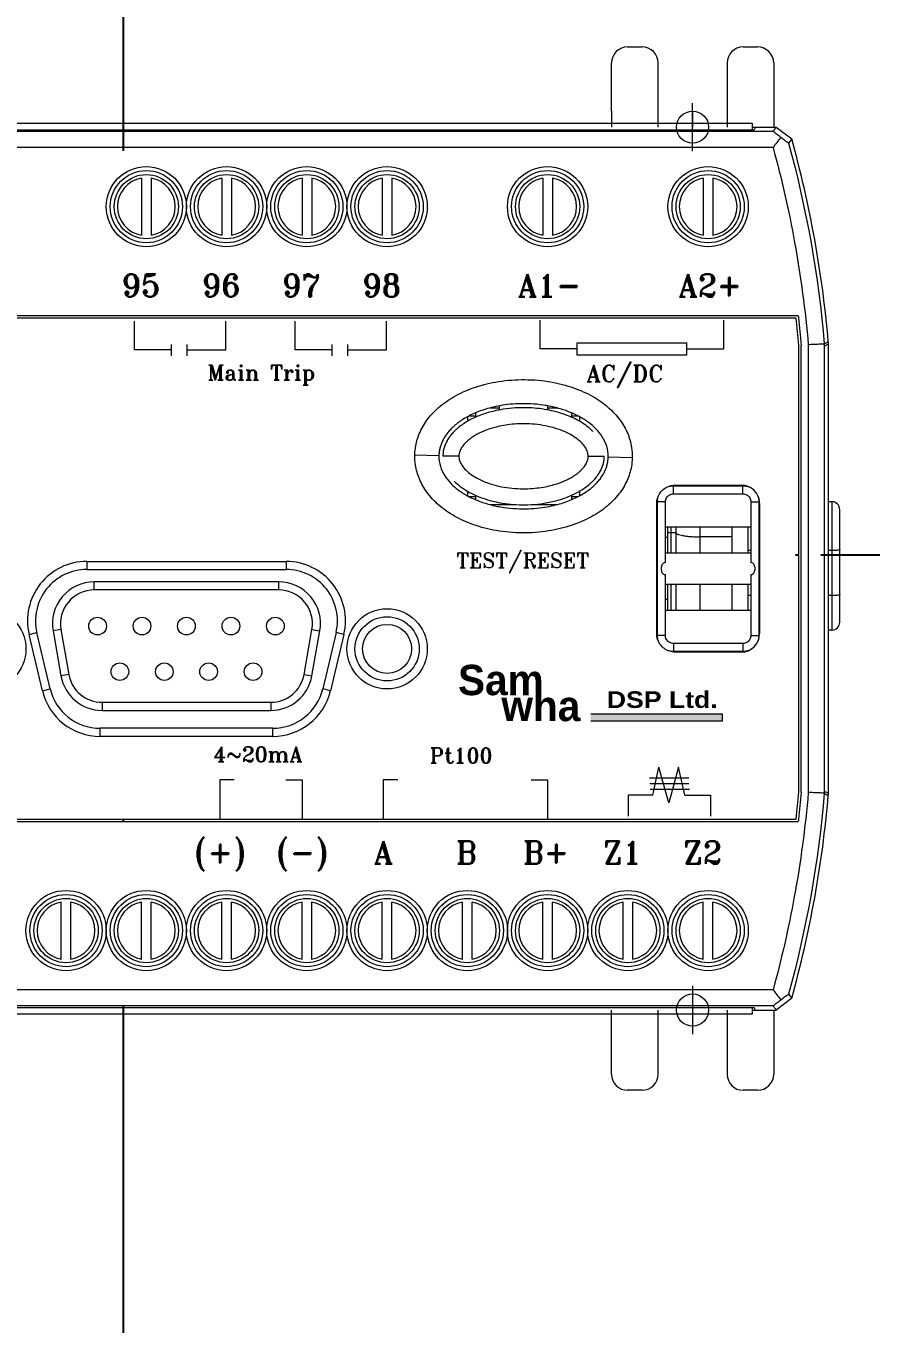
# Model space of a CAD drawing. Header units: millimetres. Extents: x 107 to 2900, y 85 to 3996.
# Drawn here: x 1053.4 to 1090.4, y 3682.1 to 3738.9 of the extents above; entities that cross this region are included whole.
import ezdxf
from ezdxf.lldxf.tags import DXFTag

# ---------------------------------------------------------------- set-up
doc = ezdxf.new("R2010")
doc.units = ezdxf.units.MM
for name, color, linetype in [('1', 1, 'CENTER'), ('2', 7, 'Continuous'), ('70', 7, 'Continuous')]:
    doc.layers.add(name, color=color, linetype=linetype)
doc.styles.get("Standard").update_dxf_attribs({"font": 'BareunDotumPro1.ttf'})
doc.styles.add('STYLE2', font='romant.shx')
tags = doc.linetypes.add('CENTER', pattern=[2, 1.25, -0.25, 0.25, -0.25]).pattern_tags.tags
tags[10:11] = [DXFTag(74, 4), DXFTag(75, 0), DXFTag(340, '0'), DXFTag(46, 1.0), DXFTag(50, 0.0), DXFTag(44, 0.0), DXFTag(45, 0.0)]
tags[8:9] = [DXFTag(74, 4), DXFTag(75, 0), DXFTag(340, '0'), DXFTag(46, 1.0), DXFTag(50, 0.0), DXFTag(44, 0.0), DXFTag(45, 0.0)]
tags[6:7] = [DXFTag(74, 4), DXFTag(75, 0), DXFTag(340, '0'), DXFTag(46, 1.0), DXFTag(50, 0.0), DXFTag(44, 0.0), DXFTag(45, 0.0)]
tags[4:5] = [DXFTag(74, 4), DXFTag(75, 0), DXFTag(340, '0'), DXFTag(46, 1.0), DXFTag(50, 0.0), DXFTag(44, 0.0), DXFTag(45, 0.0)]

# ---------------------------------------------------------------- blocks, each defined once
blk = doc.blocks.new('mnhy6')
at = {"lineweight": 5}
blk.add_hatch(color=5, dxfattribs=at).paths.add_polyline_path([(1782.09, 345.696), (1782.09, 346.023), (1787.841, 346.023), (1787.841, 345.696)])
at = {"color": 0, "lineweight": 5}
for p, q in [((1718.605, 371.855), (1789.156, 371.855)), ((1782.343, 371.855), (1783.001, 371.855)), ((1790.065, 371.496), (1717.696, 371.496)), ((1718.517, 371.568), (1789.244, 371.568)), ((1790.065, 370.794), (1717.696, 370.794))]:
    blk.add_line(p, q, dxfattribs=at)
at = {"lineweight": 5}
for p, q in [((1789.156, 371.855), (1789.156, 371.568)), ((1789.156, 371.68), (1790.205, 371.68)), ((1789.296, 371.68), (1789.244, 371.568)), ((1790.205, 371.68), (1790.881, 371.165)), ((1790.881, 371.165), (1790.742, 370.98))]:
    blk.add_line(p, q, dxfattribs=at)
at = {"color": 7, "lineweight": 5}
for p, q in [((1762.445, 369.451), (1762.445, 366.959)), ((1762.866, 369.451), (1762.866, 366.959)), ((1765.955, 369.451), (1765.955, 366.959)), ((1766.376, 369.451), (1766.376, 366.959)), ((1769.465, 369.451), (1769.465, 366.959)), ((1769.886, 369.451), (1769.886, 366.959)), ((1772.975, 369.451), (1772.975, 366.959)), ((1773.396, 369.451), (1773.396, 366.959)), ((1779.995, 369.451), (1779.995, 366.959)), ((1780.416, 369.451), (1780.416, 366.959)), ((1787.015, 369.451), (1787.015, 366.959)), ((1787.436, 369.451), (1787.436, 366.959)), ((1791.169, 363.431), (1716.591, 363.431)), ((1791.075, 363.326), (1716.685, 363.326)), ((1792.306, 362.201), (1792.482, 362.297)), ((1792.306, 362.201), (1792.307, 362.107)), ((1792.307, 362.107), (1792.49, 362.203)), ((1792.49, 342.547), (1792.49, 362.203)), ((1791.192, 342.602), (1791.192, 362.147)), ((1791.297, 342.598), (1791.297, 362.152)), ((1791.605, 362.165), (1791.605, 342.584)), ((1792.307, 362.107), (1792.307, 342.642)), ((1778.099, 359.395), (1777.704, 359.395)), ((1778.099, 359.31), (1778.099, 359.484)), ((1780.205, 359.48), (1780.205, 359.315)), ((1780.617, 359.395), (1780.205, 359.395)), ((1776.695, 359.005), (1776.695, 358.811)), ((1777.046, 359.044), (1776.775, 359.044)), ((1777.046, 359.173), (1777.046, 358.984)), ((1781.258, 358.99), (1781.258, 359.178)), ((1781.526, 359.044), (1781.258, 359.044)), ((1781.609, 358.811), (1781.609, 359.002)), ((1774.397, 357.357), (1775.449, 357.328)), ((1776.326, 357.289), (1775.624, 357.289)), ((1781.978, 357.289), (1782.68, 357.289)), ((1783.908, 357.22), (1782.855, 357.249)), ((1788.751, 356.006), (1785.699, 356.006)), ((1785.699, 356.006), (1785.707, 355.999)), ((1785.707, 355.999), (1788.744, 355.999)), ((1785.707, 355.648), (1785.707, 355.999)), ((1785.784, 356.027), (1788.666, 356.027)), ((1788.751, 356.006), (1788.744, 355.999)), ((1788.744, 355.648), (1788.744, 355.999)), ((1776.695, 355.764), (1776.695, 355.575)), ((1776.778, 355.534), (1777.046, 355.534)), ((1777.046, 355.585), (1777.046, 355.399)), ((1781.258, 355.404), (1781.258, 355.594)), ((1781.258, 355.534), (1781.529, 355.534)), ((1781.609, 355.572), (1781.609, 355.768)), ((1785.707, 355.648), (1788.744, 355.648)), ((1777.687, 355.183), (1778.734, 355.183)), ((1779.529, 355.183), (1780.601, 355.183)), ((1784.977, 349.53), (1784.977, 355.22)), ((1784.997, 355.305), (1785.005, 355.297)), ((1784.997, 355.305), (1784.997, 349.444)), ((1785.356, 355.297), (1785.005, 355.297)), ((1785.005, 349.452), (1785.005, 355.297)), ((1785.36, 354.2), (1785.356, 355.297)), ((1789.095, 355.297), (1789.09, 354.2)), ((1789.095, 355.297), (1789.446, 355.297)), ((1789.453, 355.305), (1789.446, 355.297)), ((1789.446, 355.297), (1789.446, 349.452)), ((1789.453, 349.444), (1789.453, 355.305)), ((1789.473, 355.219), (1789.473, 349.53)), ((1792.631, 355.302), (1792.49, 355.302)), ((1792.631, 355.302), (1792.631, 349.686)), ((1792.982, 350.037), (1792.982, 354.951)), ((1785.36, 354.2), (1789.09, 354.2)), ((1785.365, 352.638), (1785.365, 354.2)), ((1785.47, 353.729), (1785.365, 353.729)), ((1785.47, 353.059), (1785.47, 354.2)), ((1785.611, 353.059), (1785.611, 354.2)), ((1785.821, 353.947), (1785.611, 353.947)), ((1785.821, 353.059), (1785.821, 354.2)), ((1786.874, 353.059), (1786.874, 354.2)), ((1788.278, 353.764), (1786.874, 353.764)), ((1788.278, 353.059), (1788.278, 354.2)), ((1788.98, 353.059), (1788.98, 354.2)), ((1789.086, 354.2), (1789.086, 352.638)), ((1789.086, 353.16), (1788.98, 353.16)), ((1792.631, 353.16), (1792.49, 353.16)), ((1760.053, 352.69), (1768.767, 352.69)), ((1760.053, 352.69), (1760.053, 352.339)), ((1768.767, 352.69), (1768.767, 352.339)), ((1785.365, 353.059), (1789.086, 353.059)), ((1760.053, 352.339), (1768.767, 352.339)), ((1785.365, 350.549), (1785.365, 352.112)), ((1789.086, 352.112), (1789.086, 350.549)), ((1768.447, 351.792), (1760.374, 351.792)), ((1760.374, 351.441), (1760.374, 351.792)), ((1768.447, 351.441), (1760.374, 351.441)), ((1768.447, 351.441), (1768.447, 351.792)), ((1785.365, 351.69), (1789.086, 351.69)), ((1785.47, 350.549), (1785.47, 351.69)), ((1785.611, 350.549), (1785.611, 351.69)), ((1785.821, 350.549), (1785.821, 351.69)), ((1786.874, 350.549), (1786.874, 351.69)), ((1788.278, 350.549), (1788.278, 351.69)), ((1788.98, 350.549), (1788.98, 351.69)), ((1785.47, 351.02), (1785.365, 351.02)), ((1789.086, 351.194), (1788.98, 351.194)), ((1792.631, 351.194), (1792.49, 351.194)), ((1785.356, 349.452), (1785.36, 350.549)), ((1789.09, 350.549), (1785.36, 350.549)), ((1789.09, 350.549), (1789.095, 349.452)), ((1758.922, 349.711), (1758.576, 349.65)), ((1758.922, 349.711), (1759.269, 347.745)), ((1769.552, 347.745), (1769.899, 349.711)), ((1769.899, 349.711), (1770.244, 349.65)), ((1757.526, 349.494), (1757.867, 349.575)), ((1758.108, 347.037), (1757.526, 349.494)), ((1758.449, 347.118), (1757.867, 349.575)), ((1758.576, 349.65), (1758.923, 347.684)), ((1769.898, 347.684), (1770.244, 349.65)), ((1770.953, 349.575), (1770.371, 347.118)), ((1771.295, 349.494), (1770.713, 347.037)), ((1771.295, 349.494), (1770.953, 349.575)), ((1784.997, 349.444), (1785.005, 349.452)), ((1785.356, 349.452), (1785.005, 349.452)), ((1789.095, 349.452), (1789.446, 349.452)), ((1789.453, 349.444), (1789.446, 349.452)), ((1792.631, 349.686), (1792.49, 349.686)), ((1785.699, 348.743), (1785.707, 348.75)), ((1785.699, 348.743), (1788.751, 348.743)), ((1788.744, 349.101), (1785.707, 349.101)), ((1785.707, 349.101), (1785.707, 348.75)), ((1788.744, 348.75), (1785.707, 348.75)), ((1788.666, 348.722), (1785.784, 348.722)), ((1788.744, 349.101), (1788.744, 348.75)), ((1788.751, 348.743), (1788.744, 348.75)), ((1759.269, 347.745), (1758.923, 347.684)), ((1769.552, 347.745), (1769.898, 347.684)), ((1758.108, 347.037), (1758.449, 347.118)), ((1770.713, 347.037), (1770.371, 347.118)), ((1760.72, 346.527), (1768.1, 346.527)), ((1760.72, 346.527), (1760.72, 346.176)), ((1768.1, 346.527), (1768.1, 346.176)), ((1760.72, 346.176), (1768.1, 346.176)), ((1768.185, 345.39), (1760.635, 345.39)), ((1760.635, 345.039), (1760.635, 345.39)), ((1768.185, 345.039), (1768.185, 345.39)), ((1768.185, 345.039), (1760.635, 345.039)), ((1784.805, 342.467), (1785.075, 343.689)), ((1785.504, 342.129), (1785.075, 343.689)), ((1785.934, 343.689), (1785.504, 342.129)), ((1786.203, 342.467), (1785.934, 343.689)), ((1785.521, 343.21), (1784.662, 343.21)), ((1785.528, 342.964), (1784.669, 342.964)), ((1786.38, 343.21), (1785.521, 343.21)), ((1786.387, 342.964), (1785.528, 342.964)), ((1785.553, 342.721), (1784.694, 342.721)), ((1786.411, 342.721), (1785.553, 342.721)), ((1792.307, 342.642), (1792.306, 342.548)), ((1792.307, 342.642), (1792.49, 342.547)), ((1792.306, 342.548), (1792.482, 342.452)), ((1716.591, 341.318), (1791.169, 341.318)), ((1716.685, 341.423), (1791.075, 341.423)), ((1758.935, 335.299), (1758.935, 337.79)), ((1759.356, 335.299), (1759.356, 337.79)), ((1762.445, 335.299), (1762.445, 337.79)), ((1762.866, 335.299), (1762.866, 337.79)), ((1765.955, 335.299), (1765.955, 337.79)), ((1766.376, 335.299), (1766.376, 337.79)), ((1769.465, 335.299), (1769.465, 337.79)), ((1769.886, 335.299), (1769.886, 337.79)), ((1772.975, 335.299), (1772.975, 337.79)), ((1773.396, 335.299), (1773.396, 337.79)), ((1776.485, 335.299), (1776.485, 337.79)), ((1776.906, 335.299), (1776.906, 337.79)), ((1779.995, 335.299), (1779.995, 337.79)), ((1780.416, 335.299), (1780.416, 337.79)), ((1783.505, 335.299), (1783.505, 337.79)), ((1783.926, 335.299), (1783.926, 337.79)), ((1787.015, 335.299), (1787.015, 337.79)), ((1787.436, 335.299), (1787.436, 337.79)), ((1790.065, 333.955), (1717.696, 333.955)), ((1790.065, 333.253), (1717.696, 333.253)), ((1790.881, 333.584), (1790.205, 333.07)), ((1790.742, 333.769), (1790.881, 333.584)), ((1718.517, 333.181), (1789.244, 333.181)), ((1789.156, 332.894), (1718.605, 332.894)), ((1789.156, 333.181), (1789.156, 332.894)), ((1789.156, 333.07), (1790.205, 333.07)), ((1789.296, 333.07), (1789.244, 333.181))]:
    blk.add_line(p, q, dxfattribs=at)
at = {"color": 5, "lineweight": 5}
for p, q in [((1782.09, 346.023), (1787.841, 346.023)), ((1787.841, 346.023), (1787.841, 345.696)), ((1787.841, 345.696), (1782.09, 345.696))]:
    blk.add_line(p, q, dxfattribs=at)
at = {"lineweight": 5}
for centre, radius in [((1762.655, 368.205), 1.755), ((1762.655, 368.205), 1.579), ((1766.165, 368.205), 1.755), ((1766.165, 368.205), 1.579), ((1769.675, 368.205), 1.755), ((1769.675, 368.205), 1.579), ((1773.185, 368.205), 1.755), ((1773.185, 368.205), 1.579), ((1780.205, 368.205), 1.755), ((1780.205, 368.205), 1.579), ((1787.225, 368.205), 1.755), ((1787.225, 368.205), 1.579)]:
    blk.add_circle(centre, radius, dxfattribs=at)
at = {"color": 7, "lineweight": 5}
for centre, radius in [((1762.655, 368.205), 1.404), ((1766.165, 368.205), 1.404), ((1769.675, 368.205), 1.404), ((1773.185, 368.205), 1.404), ((1780.205, 368.205), 1.404), ((1787.225, 368.205), 1.404), ((1755.635, 348.865), 1.755), ((1773.185, 348.865), 1.755), ((1760.521, 349.861), 0.386), ((1762.466, 349.861), 0.386), ((1764.41, 349.861), 0.386), ((1766.355, 349.861), 0.386), ((1768.299, 349.861), 0.386), ((1773.185, 348.865), 1.404), ((1773.185, 348.865), 1.071), ((1761.497, 347.868), 0.386), ((1763.442, 347.868), 0.386), ((1765.379, 347.868), 0.386), ((1767.324, 347.868), 0.386), ((1759.145, 336.544), 1.755), ((1759.145, 336.544), 1.579), ((1759.145, 336.544), 1.404), ((1762.655, 336.544), 1.755), ((1762.655, 336.544), 1.579), ((1762.655, 336.544), 1.404), ((1766.165, 336.544), 1.755), ((1766.165, 336.544), 1.579), ((1766.165, 336.544), 1.404), ((1769.675, 336.544), 1.755), ((1769.675, 336.544), 1.579), ((1769.675, 336.544), 1.404), ((1773.185, 336.544), 1.755), ((1773.185, 336.544), 1.579), ((1773.185, 336.544), 1.404), ((1776.695, 336.544), 1.755), ((1776.695, 336.544), 1.579), ((1776.695, 336.544), 1.404), ((1780.205, 336.544), 1.755), ((1780.205, 336.544), 1.579), ((1780.205, 336.544), 1.404), ((1783.715, 336.544), 1.755), ((1783.715, 336.544), 1.579), ((1783.715, 336.544), 1.404), ((1787.225, 336.544), 1.755), ((1787.225, 336.544), 1.579), ((1787.225, 336.544), 1.404)]:
    blk.add_circle(centre, radius, dxfattribs=at)
at = {"color": 0, "lineweight": 5}
for centre, start, end in [((1783.703, 374.488), 90, 180), ((1784.335, 374.488), 0, 90), ((1788.758, 374.488), 90, 180), ((1789.39, 374.488), 0, 90), ((1783.703, 330.262), 180, 270), ((1784.335, 330.262), 270, 0), ((1788.758, 330.262), 180, 270), ((1789.39, 330.262), 270, 0)]:
    blk.add_arc(centre, 0.702, start, end, dxfattribs=at)
at = {"color": 7, "lineweight": 5}
for centre, radius, start, end in [((1762.655, 368.205), 1.264, 99.5941, 260.4059), ((1762.655, 368.205), 1.264, 279.5941, 80.4059), ((1766.165, 368.205), 1.264, 99.5941, 260.4059), ((1766.165, 368.205), 1.264, 279.5941, 80.4059), ((1769.675, 368.205), 1.264, 99.5941, 260.4059), ((1769.675, 368.205), 1.264, 279.5941, 80.4059), ((1773.185, 368.205), 1.264, 99.5941, 260.4059), ((1773.185, 368.205), 1.264, 279.5941, 80.4059), ((1780.205, 368.205), 1.264, 99.5941, 260.4059), ((1780.205, 368.205), 1.264, 279.5941, 80.4059), ((1787.225, 368.205), 1.264, 99.5941, 260.4059), ((1787.225, 368.205), 1.264, 279.5941, 80.4059), ((1788.666, 355.219), 0.807, 0, 90), ((1792.631, 354.951), 0.351, 0, 90), ((1760.053, 350.093), 2.597, 90, 193.3245), ((1768.767, 350.093), 2.597, 346.6755, 90), ((1760.053, 350.093), 2.246, 90, 193.3245), ((1768.767, 350.093), 2.246, 346.6755, 90), ((1760.374, 349.967), 1.825, 90, 190), ((1760.374, 349.967), 1.474, 90, 190), ((1768.447, 349.967), 1.825, 350, 90), ((1768.447, 349.967), 1.474, 350, 90), ((1792.631, 350.037), 0.351, 270, 0), ((1788.666, 349.53), 0.807, 270, 0), ((1760.72, 348.001), 1.825, 190, 270), ((1760.72, 348.001), 1.474, 190, 270), ((1768.1, 348.001), 1.474, 270, 350), ((1768.1, 348.001), 1.825, 270, 350), ((1760.635, 347.636), 2.597, 193.3245, 270), ((1760.635, 347.636), 2.246, 193.3245, 270), ((1768.185, 347.636), 2.246, 270, 346.6755), ((1768.185, 347.636), 2.597, 270, 346.6755), ((1759.145, 336.544), 1.264, 99.5941, 260.4059), ((1759.145, 336.544), 1.264, 279.5941, 80.4059), ((1762.655, 336.544), 1.264, 99.5941, 260.4059), ((1762.655, 336.544), 1.264, 279.5941, 80.4059), ((1766.165, 336.544), 1.264, 99.5941, 260.4059), ((1766.165, 336.544), 1.264, 279.5941, 80.4059), ((1769.675, 336.544), 1.264, 99.5941, 260.4059), ((1769.675, 336.544), 1.264, 279.5941, 80.4059), ((1773.185, 336.544), 1.264, 99.5941, 260.4059), ((1773.185, 336.544), 1.264, 279.5941, 80.4059), ((1776.695, 336.544), 1.264, 99.5941, 260.4059), ((1776.695, 336.544), 1.264, 279.5941, 80.4059), ((1780.205, 336.544), 1.264, 99.5941, 260.4059), ((1780.205, 336.544), 1.264, 279.5941, 80.4059), ((1783.715, 336.544), 1.264, 99.5941, 260.4059), ((1783.715, 336.544), 1.264, 279.5941, 80.4059), ((1787.225, 336.544), 1.264, 99.5941, 260.4059), ((1787.225, 336.544), 1.264, 279.5941, 80.4059)]:
    blk.add_arc(centre, radius, start, end, dxfattribs=at)
at = {"lineweight": 5}
for points, knots in [([(1790.205, 371.68), (1790.189, 371.659), (1790.158, 371.618), (1790.112, 371.557), (1790.08, 371.517), (1790.065, 371.496)], [0, 0, 0, 0, 0.1093132, 0.2187132, 0.3282, 0.3282, 0.3282, 0.3282]), ([(1790.399, 371.234), (1790.343, 371.278), (1790.232, 371.365), (1790.121, 371.453), (1790.065, 371.496)], [0, 0, 0, 0, 0.3026296, 0.6053067, 0.6053067, 0.6053067, 0.6053067]), ([(1790.399, 371.234), (1790.343, 371.16), (1790.232, 371.014), (1790.121, 370.867), (1790.065, 370.794)], [0, 0, 0, 0, 0.3940551, 0.7863458, 0.7863458, 0.7863458, 0.7863458]), ([(1790.065, 370.794), (1790.441, 369.423), (1791.089, 366.566), (1791.476, 363.662), (1791.605, 362.165)], [0, 0, 0, 0, 6.077963, 12.500228, 12.500228, 12.500228, 12.500228]), ([(1790.742, 370.98), (1790.685, 371.022), (1790.57, 371.107), (1790.456, 371.192), (1790.399, 371.234)], [0, 0, 0, 0, 0.3046717, 0.6075665, 0.6075665, 0.6075665, 0.6075665])]:
    blk.add_open_spline(points, degree=3, knots=knots, dxfattribs=at)
for points in [[(1790.742, 370.98), (1791.528, 368.113), (1792.054, 365.163), (1792.306, 362.201)], [(1792.482, 362.297), (1792.222, 365.29), (1791.683, 368.271), (1790.881, 371.165)]]:
    blk.add_open_spline(points, degree=3, dxfattribs=at)
at = {"color": 7, "lineweight": 5}
for points in [[(1791.169, 363.431), (1791.173, 363.4), (1791.176, 363.368), (1791.18, 363.337)], [(1791.18, 363.337), (1791.224, 362.942), (1791.263, 362.547), (1791.297, 362.152)], [(1791.192, 362.147), (1791.158, 362.54), (1791.119, 362.933), (1791.075, 363.326)], [(1792.49, 362.203), (1792.489, 362.218), (1792.486, 362.25), (1792.484, 362.281), (1792.482, 362.297)], [(1776.07, 358.323), (1776.017, 358.266), (1775.967, 358.205), (1775.92, 358.141)], [(1776.19, 358.443), (1776.148, 358.404), (1776.108, 358.365), (1776.07, 358.323)], [(1776.189, 358.442), (1776.148, 358.404), (1776.108, 358.364), (1776.07, 358.323)], [(1776.294, 358.535), (1776.259, 358.505), (1776.224, 358.474), (1776.19, 358.443)], [(1775.721, 357.783), (1775.686, 357.695), (1775.66, 357.603), (1775.643, 357.51)], [(1775.784, 357.921), (1775.761, 357.876), (1775.739, 357.83), (1775.721, 357.783)], [(1775.92, 358.141), (1775.87, 358.071), (1775.824, 357.998), (1775.784, 357.921)], [(1775.449, 357.328), (1775.449, 357.315), (1775.449, 357.302), (1775.449, 357.288)], [(1775.631, 357.419), (1775.626, 357.375), (1775.624, 357.332), (1775.624, 357.289)], [(1775.643, 357.51), (1775.638, 357.479), (1775.634, 357.449), (1775.631, 357.419)], [(1782.66, 357.06), (1782.666, 357.092), (1782.67, 357.125), (1782.674, 357.157)], [(1782.674, 357.157), (1782.678, 357.201), (1782.68, 357.245), (1782.68, 357.289)], [(1782.855, 357.249), (1782.856, 357.262), (1782.856, 357.275), (1782.856, 357.289)], [(1782.378, 356.427), (1782.43, 356.498), (1782.477, 356.572), (1782.518, 356.65)], [(1782.518, 356.65), (1782.541, 356.695), (1782.563, 356.741), (1782.581, 356.788)], [(1782.581, 356.788), (1782.617, 356.876), (1782.643, 356.967), (1782.66, 357.06)], [(1782.115, 356.134), (1782.154, 356.171), (1782.192, 356.209), (1782.229, 356.248)], [(1782.115, 356.135), (1782.155, 356.171), (1782.192, 356.209), (1782.229, 356.248)], [(1782.229, 356.248), (1782.282, 356.305), (1782.332, 356.365), (1782.378, 356.427)], [(1785.514, 355.982), (1785.574, 355.998), (1785.637, 356.006), (1785.699, 356.006)], [(1789.428, 355.489), (1789.445, 355.429), (1789.453, 355.367), (1789.453, 355.305)], [(1785.022, 349.26), (1785.006, 349.32), (1784.997, 349.382), (1784.997, 349.444)], [(1788.936, 348.767), (1788.876, 348.751), (1788.813, 348.743), (1788.751, 348.743)], [(1792.306, 342.548), (1792.054, 339.586), (1791.528, 336.636), (1790.742, 333.769)], [(1790.881, 333.584), (1791.683, 336.479), (1792.222, 339.46), (1792.482, 342.452)], [(1791.075, 341.423), (1791.119, 341.816), (1791.158, 342.209), (1791.192, 342.602)], [(1791.297, 342.598), (1791.263, 342.202), (1791.224, 341.807), (1791.18, 341.412)], [(1791.18, 341.412), (1791.176, 341.381), (1791.173, 341.349), (1791.169, 341.318)]]:
    blk.add_open_spline(points, degree=3, dxfattribs=at)
for points, knots in [([(1792.307, 362.194), (1792.229, 362.191), (1792.073, 362.184), (1791.839, 362.174), (1791.683, 362.168), (1791.605, 362.165)], [0, 0, 0, 0, 0.334589, 0.667925, 1.000763, 1.000763, 1.000763, 1.000763]), ([(1774.397, 357.358), (1774.401, 357.486), (1774.435, 357.824), (1774.608, 358.373), (1774.974, 358.972), (1775.514, 359.52), (1776.22, 359.986), (1777.082, 360.35), (1778.095, 360.591), (1779.207, 360.672), (1780.315, 360.574), (1781.316, 360.319), (1782.164, 359.943), (1782.855, 359.466), (1783.378, 358.911), (1783.725, 358.307), (1783.889, 357.734), (1783.911, 357.371), (1783.907, 357.219)], [0, 0, 0, 0, 0.546261, 1.449738, 2.433674, 3.517326, 4.708675, 6.025908, 7.496873, 9.139092, 10.770694, 12.227481, 13.533539, 14.715968, 15.791245, 16.767348, 17.664147, 18.312374, 18.312374, 18.312374, 18.312374]), ([(1782.247, 358.56), (1782.15, 358.651), (1781.92, 358.836), (1781.524, 359.072), (1781.06, 359.274), (1780.552, 359.429), (1780.014, 359.535), (1779.471, 359.588), (1778.948, 359.592), (1778.469, 359.555), (1778.043, 359.489), (1777.671, 359.403), (1777.343, 359.302), (1777.052, 359.191), (1776.792, 359.07), (1776.56, 358.941), (1776.353, 358.805), (1776.188, 358.677), (1776.093, 358.593), (1776.057, 358.559)], [0, 0, 0, 0, 0.569192, 1.253364, 1.96597, 2.72678, 3.517837, 4.304699, 5.056442, 5.747288, 6.357723, 6.896243, 7.379123, 7.820456, 8.227497, 8.603865, 8.954103, 9.282821, 9.495872, 9.495872, 9.495872, 9.495872]), ([(1782.184, 358.376), (1782.108, 358.453), (1781.938, 358.602), (1781.648, 358.798), (1781.319, 358.972), (1780.96, 359.119), (1780.575, 359.238), (1780.166, 359.329), (1779.734, 359.39), (1779.275, 359.418), (1778.785, 359.409), (1778.266, 359.354), (1777.731, 359.244), (1777.207, 359.074), (1776.719, 358.843), (1776.426, 358.645), (1776.294, 358.535)], [0, 0, 0, 0, 0.463481, 0.963587, 1.494511, 2.049063, 2.621613, 3.215464, 3.834926, 4.485503, 5.178487, 5.925243, 6.713249, 7.506806, 8.277499, 9.010489, 9.010489, 9.010489, 9.010489]), ([(1776.057, 358.559), (1776.04, 358.543), (1775.975, 358.48), (1775.869, 358.364), (1775.75, 358.209), (1775.651, 358.05), (1775.572, 357.89), (1775.514, 357.73), (1775.475, 357.576), (1775.455, 357.442), (1775.45, 357.36), (1775.449, 357.328)], [0, 0, 0, 0, 0.097078, 0.390248, 0.668184, 0.933308, 1.18779, 1.430127, 1.657833, 1.869125, 2.006343, 2.006343, 2.006343, 2.006343]), ([(1776.07, 358.323), (1776.031, 358.281), (1775.98, 358.221), (1775.932, 358.158), (1775.92, 358.141)], [0, 0, 0, 0, 0.2478077, 0.3359004, 0.3359004, 0.3359004, 0.3359004]), ([(1781.978, 357.289), (1781.978, 357.349), (1781.956, 357.485), (1781.854, 357.692), (1781.676, 357.904), (1781.427, 358.108), (1781.117, 358.292), (1780.751, 358.451), (1780.336, 358.577), (1779.885, 358.666), (1779.424, 358.71), (1778.978, 358.714), (1778.57, 358.683), (1778.21, 358.627), (1777.899, 358.555), (1777.63, 358.473), (1777.396, 358.383), (1777.193, 358.288), (1777.016, 358.19), (1776.865, 358.091), (1776.737, 357.993), (1776.63, 357.895), (1776.543, 357.801), (1776.474, 357.711), (1776.42, 357.626), (1776.381, 357.546), (1776.354, 357.473), (1776.337, 357.406), (1776.328, 357.345), (1776.326, 357.307), (1776.326, 357.289)], [0, 0, 0, 0, 0.259209, 0.578864, 0.97221, 1.43581, 1.947176, 2.510436, 3.134933, 3.79982, 4.469164, 5.111913, 5.700703, 6.216758, 6.666803, 7.063513, 7.418237, 7.737094, 8.023164, 8.279474, 8.508873, 8.713703, 8.895713, 9.056918, 9.199442, 9.325249, 9.435839, 9.533053, 9.619323, 9.696988, 9.696988, 9.696988, 9.696988]), ([(1782.319, 358.489), (1782.314, 358.494), (1782.29, 358.518), (1782.266, 358.542), (1782.247, 358.56)], [0, 0, 0, 0, 0.0325713, 0.1449184, 0.1449184, 0.1449184, 0.1449184]), ([(1782.856, 357.289), (1782.856, 357.435), (1782.809, 357.737), (1782.614, 358.147), (1782.422, 358.383), (1782.319, 358.489)], [0, 0, 0, 0, 0.626983, 1.283588, 1.915398, 1.915398, 1.915398, 1.915398]), ([(1775.721, 357.783), (1775.716, 357.771), (1775.682, 357.683), (1775.657, 357.59), (1775.643, 357.51)], [0, 0, 0, 0, 0.0545244, 0.4051435, 0.4051435, 0.4051435, 0.4051435]), ([(1775.784, 357.921), (1775.766, 357.886), (1775.744, 357.84), (1775.725, 357.793), (1775.721, 357.783)], [0, 0, 0, 0, 0.1691613, 0.2161439, 0.2161439, 0.2161439, 0.2161439]), ([(1775.92, 358.141), (1775.907, 358.123), (1775.858, 358.053), (1775.813, 357.978), (1775.784, 357.921)], [0, 0, 0, 0, 0.0940356, 0.369266, 0.369266, 0.369266, 0.369266]), ([(1783.908, 357.219), (1783.904, 357.092), (1783.869, 356.753), (1783.696, 356.204), (1783.331, 355.605), (1782.791, 355.058), (1782.085, 354.592), (1781.223, 354.227), (1780.21, 353.986), (1779.097, 353.906), (1777.99, 354.003), (1776.989, 354.258), (1776.141, 354.634), (1775.45, 355.111), (1774.927, 355.666), (1774.579, 356.27), (1774.416, 356.843), (1774.393, 357.206), (1774.397, 357.358)], [0, 0, 0, 0, 0.546261, 1.449738, 2.433674, 3.517326, 4.708675, 6.025908, 7.496873, 9.139092, 10.770694, 12.227481, 13.533539, 14.715968, 15.791245, 16.767348, 17.664147, 18.312374, 18.312374, 18.312374, 18.312374]), ([(1775.449, 357.288), (1775.449, 357.142), (1775.495, 356.84), (1775.691, 356.43), (1775.882, 356.194), (1775.986, 356.089)], [0, 0, 0, 0, 0.626983, 1.283588, 1.915398, 1.915398, 1.915398, 1.915398]), ([(1775.631, 357.419), (1775.631, 357.417), (1775.626, 357.373), (1775.624, 357.33), (1775.624, 357.289)], [0, 0, 0, 0, 0.008583, 0.185382, 0.185382, 0.185382, 0.185382]), ([(1775.643, 357.51), (1775.639, 357.484), (1775.635, 357.454), (1775.631, 357.424), (1775.631, 357.419)], [0, 0, 0, 0, 0.1091308, 0.1309227, 0.1309227, 0.1309227, 0.1309227]), ([(1776.326, 357.289), (1776.326, 357.228), (1776.348, 357.092), (1776.451, 356.886), (1776.628, 356.673), (1776.877, 356.469), (1777.188, 356.285), (1777.554, 356.127), (1777.969, 356), (1778.42, 355.911), (1778.881, 355.867), (1779.326, 355.863), (1779.734, 355.894), (1780.094, 355.95), (1780.405, 356.022), (1780.674, 356.104), (1780.908, 356.194), (1781.112, 356.289), (1781.288, 356.387), (1781.44, 356.486), (1781.568, 356.585), (1781.675, 356.682), (1781.762, 356.776), (1781.831, 356.866), (1781.884, 356.952), (1781.924, 357.031), (1781.951, 357.105), (1781.968, 357.171), (1781.977, 357.232), (1781.978, 357.27), (1781.978, 357.289)], [0, 0, 0, 0, 0.259209, 0.578864, 0.97221, 1.43581, 1.947176, 2.510436, 3.134933, 3.79982, 4.469164, 5.111913, 5.700703, 6.216758, 6.666803, 7.063513, 7.418237, 7.737094, 8.023164, 8.279474, 8.508873, 8.713703, 8.895713, 9.056918, 9.199442, 9.325249, 9.435839, 9.533053, 9.619323, 9.696988, 9.696988, 9.696988, 9.696988]), ([(1782.248, 356.018), (1782.264, 356.034), (1782.33, 356.097), (1782.436, 356.213), (1782.555, 356.368), (1782.654, 356.527), (1782.733, 356.687), (1782.791, 356.847), (1782.83, 357.002), (1782.849, 357.135), (1782.854, 357.217), (1782.855, 357.249)], [0, 0, 0, 0, 0.097078, 0.390248, 0.668184, 0.933308, 1.18779, 1.430127, 1.657833, 1.869125, 2.006343, 2.006343, 2.006343, 2.006343]), ([(1782.66, 357.06), (1782.665, 357.086), (1782.67, 357.118), (1782.673, 357.151), (1782.674, 357.157)], [0, 0, 0, 0, 0.1132352, 0.1399653, 0.1399653, 0.1399653, 0.1399653]), ([(1782.674, 357.157), (1782.674, 357.16), (1782.678, 357.203), (1782.68, 357.247), (1782.68, 357.289)], [0, 0, 0, 0, 0.0106956, 0.1874945, 0.1874945, 0.1874945, 0.1874945]), ([(1782.378, 356.427), (1782.393, 356.448), (1782.444, 356.519), (1782.489, 356.595), (1782.518, 356.65)], [0, 0, 0, 0, 0.109382, 0.3746566, 0.3746566, 0.3746566, 0.3746566]), ([(1782.518, 356.65), (1782.535, 356.684), (1782.557, 356.73), (1782.577, 356.777), (1782.581, 356.788)], [0, 0, 0, 0, 0.1637272, 0.2172633, 0.2172633, 0.2172633, 0.2172633]), ([(1782.581, 356.788), (1782.587, 356.802), (1782.621, 356.89), (1782.646, 356.982), (1782.66, 357.06)], [0, 0, 0, 0, 0.0633808, 0.4028884, 0.4028884, 0.4028884, 0.4028884]), ([(1775.986, 356.089), (1775.991, 356.083), (1776.015, 356.059), (1776.039, 356.035), (1776.058, 356.017)], [0, 0, 0, 0, 0.0325713, 0.1449184, 0.1449184, 0.1449184, 0.1449184]), ([(1776.058, 356.017), (1776.155, 355.926), (1776.384, 355.741), (1776.781, 355.505), (1777.245, 355.303), (1777.753, 355.148), (1778.29, 355.042), (1778.834, 354.989), (1779.356, 354.986), (1779.836, 355.022), (1780.262, 355.088), (1780.634, 355.175), (1780.961, 355.275), (1781.253, 355.386), (1781.513, 355.507), (1781.745, 355.636), (1781.951, 355.772), (1782.117, 355.9), (1782.211, 355.984), (1782.248, 356.018)], [0, 0, 0, 0, 0.569192, 1.253364, 1.96597, 2.72678, 3.517837, 4.304699, 5.056442, 5.747288, 6.357723, 6.896243, 7.379123, 7.820456, 8.227497, 8.603865, 8.954103, 9.282821, 9.495872, 9.495872, 9.495872, 9.495872]), ([(1776.12, 356.202), (1776.203, 356.118), (1776.39, 355.956), (1776.71, 355.746), (1777.074, 355.564), (1777.473, 355.413), (1777.901, 355.296), (1778.356, 355.212), (1778.84, 355.166), (1779.36, 355.16), (1779.917, 355.205), (1780.494, 355.312), (1781.053, 355.485), (1781.559, 355.719), (1781.904, 355.948), (1782.075, 356.097), (1782.115, 356.134)], [0, 0, 0, 0, 0.504376, 1.051136, 1.633168, 2.241037, 2.870995, 3.527269, 4.214461, 4.946532, 5.744448, 6.60026, 7.448605, 8.239664, 8.975369, 9.208765, 9.208765, 9.208765, 9.208765]), ([(1782.229, 356.248), (1782.266, 356.287), (1782.317, 356.346), (1782.364, 356.408), (1782.378, 356.427)], [0, 0, 0, 0, 0.2321753, 0.3325203, 0.3325203, 0.3325203, 0.3325203]), ([(1784.977, 355.22), (1784.977, 355.304), (1785.004, 355.473), (1785.121, 355.702), (1785.302, 355.883), (1785.531, 356), (1785.7, 356.027), (1785.784, 356.027)], [0, 0, 0, 0, 0.359722, 0.719476, 1.079032, 1.438786, 1.798509, 1.798509, 1.798509, 1.798509]), ([(1785.446, 355.948), (1785.472, 355.959), (1785.556, 355.987), (1785.646, 355.999), (1785.707, 355.999)], [0, 0, 0, 0, 0.1196635, 0.3805248, 0.3805248, 0.3805248, 0.3805248]), ([(1788.744, 355.999), (1788.805, 355.999), (1788.894, 355.987), (1788.978, 355.959), (1789.004, 355.949)], [0, 0, 0, 0, 0.2614197, 0.3784487, 0.3784487, 0.3784487, 0.3784487]), ([(1785.005, 355.297), (1785.005, 355.358), (1785.017, 355.448), (1785.045, 355.532), (1785.056, 355.558)], [0, 0, 0, 0, 0.2614197, 0.3804882, 0.3804882, 0.3804882, 0.3804882]), ([(1785.356, 355.297), (1785.356, 355.328), (1785.364, 355.389), (1785.4, 355.475), (1785.456, 355.548), (1785.529, 355.604), (1785.615, 355.64), (1785.676, 355.648), (1785.707, 355.648)], [0, 0, 0, 0, 0.1308637, 0.26113, 0.3913896, 0.5217695, 0.6523961, 0.7829046, 0.7829046, 0.7829046, 0.7829046]), ([(1788.744, 355.648), (1788.774, 355.648), (1788.836, 355.64), (1788.921, 355.604), (1788.995, 355.548), (1789.051, 355.475), (1789.087, 355.389), (1789.095, 355.328), (1789.095, 355.297)], [0, 0, 0, 0, 0.1308637, 0.26113, 0.3913896, 0.5217695, 0.6523961, 0.7829046, 0.7829046, 0.7829046, 0.7829046]), ([(1789.396, 355.557), (1789.406, 355.531), (1789.434, 355.447), (1789.446, 355.358), (1789.446, 355.297)], [0, 0, 0, 0, 0.1176053, 0.3784667, 0.3784667, 0.3784667, 0.3784667]), ([(1785.47, 353.971), (1785.47, 353.968), (1785.481, 353.961), (1785.5, 353.956), (1785.531, 353.95), (1785.569, 353.947), (1785.596, 353.947), (1785.611, 353.947)], [0, 0, 0, 0, 0.0145257, 0.044538, 0.0894465, 0.145418, 0.2072447, 0.2072447, 0.2072447, 0.2072447]), ([(1785.821, 353.947), (1785.821, 353.931), (1785.857, 353.892), (1785.938, 353.861), (1786.064, 353.827), (1786.228, 353.801), (1786.425, 353.78), (1786.644, 353.767), (1786.796, 353.764), (1786.874, 353.764)], [0, 0, 0, 0, 0.069093, 0.192941, 0.378345, 0.619412, 0.905509, 1.223138, 1.556984, 1.556984, 1.556984, 1.556984]), ([(1792.982, 353.221), (1792.982, 353.214), (1792.964, 353.199), (1792.929, 353.188), (1792.874, 353.176), (1792.803, 353.167), (1792.72, 353.161), (1792.661, 353.16), (1792.631, 353.16)], [0, 0, 0, 0, 0.0282, 0.082362, 0.1638306, 0.2682992, 0.3892012, 0.5186445, 0.5186445, 0.5186445, 0.5186445]), ([(1785.365, 352.638), (1785.344, 352.639), (1785.301, 352.632), (1785.244, 352.595), (1785.202, 352.535), (1785.177, 352.459), (1785.171, 352.403), (1785.171, 352.375)], [0, 0, 0, 0, 0.0879604, 0.1811528, 0.2828321, 0.3962028, 0.5194764, 0.5194764, 0.5194764, 0.5194764]), ([(1789.28, 352.375), (1789.28, 352.403), (1789.274, 352.458), (1789.249, 352.533), (1789.208, 352.593), (1789.152, 352.632), (1789.107, 352.639), (1789.086, 352.638)], [0, 0, 0, 0, 0.1222033, 0.2339631, 0.3341445, 0.4266406, 0.5194433, 0.5194433, 0.5194433, 0.5194433]), ([(1785.171, 352.375), (1785.171, 352.345), (1785.177, 352.289), (1785.203, 352.213), (1785.244, 352.154), (1785.301, 352.117), (1785.344, 352.11), (1785.365, 352.112)], [0, 0, 0, 0, 0.126677, 0.2386621, 0.3386932, 0.4295762, 0.5194842, 0.5194842, 0.5194842, 0.5194842]), ([(1789.086, 352.112), (1789.106, 352.11), (1789.149, 352.117), (1789.206, 352.154), (1789.248, 352.214), (1789.274, 352.29), (1789.28, 352.345), (1789.28, 352.375)], [0, 0, 0, 0, 0.0872061, 0.1806188, 0.2824539, 0.3947938, 0.5194813, 0.5194813, 0.5194813, 0.5194813]), ([(1792.982, 351.255), (1792.982, 351.248), (1792.964, 351.233), (1792.929, 351.222), (1792.874, 351.21), (1792.803, 351.201), (1792.72, 351.195), (1792.661, 351.194), (1792.631, 351.194)], [0, 0, 0, 0, 0.0282, 0.082362, 0.1638306, 0.2682992, 0.3892012, 0.5186445, 0.5186445, 0.5186445, 0.5186445]), ([(1785.784, 348.722), (1785.7, 348.722), (1785.531, 348.749), (1785.302, 348.866), (1785.121, 349.047), (1785.004, 349.276), (1784.977, 349.445), (1784.977, 349.53)], [0, 0, 0, 0, 0.359722, 0.719476, 1.079032, 1.438786, 1.798509, 1.798509, 1.798509, 1.798509]), ([(1785.056, 349.191), (1785.045, 349.217), (1785.017, 349.301), (1785.005, 349.391), (1785.005, 349.452)], [0, 0, 0, 0, 0.1196635, 0.3805248, 0.3805248, 0.3805248, 0.3805248]), ([(1785.707, 349.101), (1785.676, 349.101), (1785.615, 349.109), (1785.529, 349.145), (1785.456, 349.201), (1785.399, 349.275), (1785.364, 349.36), (1785.356, 349.422), (1785.356, 349.452)], [0, 0, 0, 0, 0.1308637, 0.26113, 0.3913896, 0.5217695, 0.6523961, 0.7829046, 0.7829046, 0.7829046, 0.7829046]), ([(1789.095, 349.452), (1789.095, 349.421), (1789.087, 349.36), (1789.051, 349.275), (1788.995, 349.201), (1788.921, 349.145), (1788.836, 349.109), (1788.774, 349.101), (1788.744, 349.101)], [0, 0, 0, 0, 0.1308637, 0.26113, 0.3913896, 0.5217695, 0.6523961, 0.7829046, 0.7829046, 0.7829046, 0.7829046]), ([(1789.446, 349.452), (1789.446, 349.391), (1789.434, 349.302), (1789.406, 349.218), (1789.396, 349.192)], [0, 0, 0, 0, 0.2614197, 0.3784487, 0.3784487, 0.3784487, 0.3784487]), ([(1785.707, 348.75), (1785.646, 348.75), (1785.556, 348.762), (1785.472, 348.79), (1785.446, 348.801)], [0, 0, 0, 0, 0.2614197, 0.3804882, 0.3804882, 0.3804882, 0.3804882]), ([(1789.004, 348.8), (1788.978, 348.79), (1788.894, 348.762), (1788.805, 348.75), (1788.744, 348.75)], [0, 0, 0, 0, 0.1176053, 0.3784667, 0.3784667, 0.3784667, 0.3784667]), ([(1791.605, 342.584), (1791.474, 341.058), (1791.084, 338.154), (1790.434, 335.298), (1790.065, 333.955)], [0, 0, 0, 0, 6.546608, 12.500174, 12.500174, 12.500174, 12.500174]), ([(1792.307, 342.555), (1792.228, 342.558), (1792.073, 342.565), (1791.839, 342.575), (1791.683, 342.581), (1791.605, 342.584)], [0, 0, 0, 0, 0.333845, 0.667182, 1.000002, 1.000002, 1.000002, 1.000002]), ([(1792.482, 342.452), (1792.484, 342.468), (1792.486, 342.499), (1792.489, 342.531), (1792.49, 342.547)], [0, 0, 0, 0, 0.0675553, 0.1351106, 0.1351106, 0.1351106, 0.1351106]), ([(1790.065, 333.955), (1790.121, 333.882), (1790.232, 333.735), (1790.343, 333.589), (1790.399, 333.515)], [0, 0, 0, 0, 0.392293, 0.786346, 0.786346, 0.786346, 0.786346]), ([(1790.065, 333.253), (1790.121, 333.297), (1790.232, 333.384), (1790.343, 333.472), (1790.399, 333.515)], [0, 0, 0, 0, 0.3026712, 0.6052948, 0.6052948, 0.6052948, 0.6052948]), ([(1790.065, 333.253), (1790.08, 333.232), (1790.112, 333.192), (1790.158, 333.131), (1790.189, 333.09), (1790.205, 333.07)], [0, 0, 0, 0, 0.1094868, 0.2188868, 0.3282, 0.3282, 0.3282, 0.3282]), ([(1790.399, 333.515), (1790.456, 333.558), (1790.57, 333.642), (1790.685, 333.727), (1790.742, 333.769)], [0, 0, 0, 0, 0.3031167, 0.6075783, 0.6075783, 0.6075783, 0.6075783])]:
    blk.add_open_spline(points, degree=3, knots=knots, dxfattribs=at)
at = {"layer": '2', "color": 0, "lineweight": 5}
for p, q in [((1783.703, 375.19), (1784.335, 375.19)), ((1788.758, 375.19), (1789.39, 375.19)), ((1783.001, 372.382), (1783.001, 374.488)), ((1785.037, 371.68), (1785.037, 374.488)), ((1788.056, 374.488), (1788.056, 371.68)), ((1790.092, 374.488), (1790.092, 371.68)), ((1786.546, 370.627), (1786.546, 372.733)), ((1783.001, 372.382), (1783.001, 371.68)), ((1786.546, 334.123), (1786.546, 332.017)), ((1783.001, 330.262), (1783.001, 333.07)), ((1785.037, 330.262), (1785.037, 333.07)), ((1788.056, 333.07), (1788.056, 330.262)), ((1790.092, 333.07), (1790.092, 330.262)), ((1784.335, 329.56), (1783.703, 329.56)), ((1789.39, 329.56), (1788.758, 329.56))]:
    blk.add_line(p, q, dxfattribs=at)
at = {"layer": '2', "lineweight": 5}
blk.add_line((1786.546, 372.382), (1786.546, 371.68), dxfattribs=at)
at = {"layer": '2', "color": 0, "lineweight": 5}
for centre in [(1786.546, 371.68), (1786.546, 333.07)]:
    blk.add_circle(centre, 0.702, dxfattribs=at)
at = {"layer": '70', "lineweight": 5}
for p, q in [((1762.14, 361.942), (1762.14, 363.196)), ((1766.132, 361.942), (1766.132, 363.196)), ((1769.16, 361.942), (1769.16, 363.196)), ((1773.152, 361.942), (1773.152, 363.196)), ((1779.876, 361.988), (1779.876, 363.241)), ((1787.911, 361.988), (1787.911, 363.241)), ((1781.493, 362.253), (1786.294, 362.253)), ((1781.493, 361.705), (1781.493, 362.253)), ((1786.294, 361.705), (1786.294, 362.253)), ((1763.762, 361.942), (1762.14, 361.942)), ((1763.762, 361.688), (1763.762, 362.181)), ((1764.443, 361.688), (1764.443, 362.181)), ((1764.443, 361.942), (1766.132, 361.942)), ((1770.782, 361.942), (1769.16, 361.942)), ((1770.782, 361.688), (1770.782, 362.181)), ((1771.463, 361.688), (1771.463, 362.181)), ((1771.463, 361.942), (1773.152, 361.942)), ((1781.493, 361.988), (1779.876, 361.988)), ((1786.294, 361.705), (1781.493, 361.705)), ((1786.294, 361.988), (1787.911, 361.988)), ((1765.872, 343.143), (1765.872, 341.432)), ((1766.503, 343.143), (1765.872, 343.143)), ((1768.749, 343.143), (1769.465, 343.143)), ((1769.465, 343.143), (1769.465, 341.432)), ((1773.651, 343.143), (1773.02, 343.143)), ((1773.02, 343.143), (1773.02, 341.432)), ((1779.489, 343.143), (1780.205, 343.143)), ((1780.205, 343.143), (1780.205, 341.432)), ((1783.731, 342.467), (1783.731, 341.543)), ((1784.805, 342.467), (1783.731, 342.467)), ((1786.203, 342.467), (1787.324, 342.467)), ((1787.324, 342.467), (1787.324, 341.543))]:
    blk.add_line(p, q, dxfattribs=at)
at = {"color": 0, "lineweight": 5, "style": 'STYLE2'}
for s, height, p in [('95', 0.988, (1761.574, 364.266)), ('96', 0.988, (1765.084, 364.266)), ('97', 0.988, (1768.594, 364.266)), ('98', 0.988, (1772.104, 364.266)), ('A1-', 0.988, (1778.906, 364.266)), ('A2+', 0.988, (1785.926, 364.266)), ('Main Trip', 0.6587, (1765.331, 360.615)), ('AC/DC', 0.7319, (1781.906, 360.537)), ('TEST/RESET', 0.6512, (1776.208, 352.411)), ('4~20mA', 0.6587, (1765.589, 343.922)), ('Pt100', 0.6587, (1775.052, 343.871)), ('(+)', 0.988, (1764.762, 339.466)), ('(-)', 0.988, (1768.355, 339.466)), ('A', 0.988, (1772.601, 339.466)), ('B', 0.988, (1776.193, 339.466)), ('B+', 0.988, (1779.124, 339.466)), ('Z1', 0.988, (1782.634, 339.466)), ('Z2', 0.988, (1786.144, 339.466))]:
    blk.add_text(s, height=height, dxfattribs=at).set_placement(p)
at = {"color": 20, "lineweight": 5, "insert": (1776.286, 348.167), "char_height": 1.32678, "width": 4.76785, "attachment_point": 1}
blk.add_mtext('{\\fPump Demi Bold LET|b0|i0|c0|p2;Sam}', dxfattribs=at)
at = {"color": 5, "lineweight": 5, "insert": (1778.185, 347.032), "char_height": 1.32678, "width": 4.76785, "attachment_point": 1}
blk.add_mtext('{\\fPump Demi Bold LET|b0|i0|c0|p2;wha}', dxfattribs=at)
at = {"color": 0, "lineweight": 5, "insert": (1782.795, 347.009), "char_height": 0.72774, "width": 12.94824, "attachment_point": 1}
blk.add_mtext('{\\fArial Black|b0|i0|c0|p34;DSP Ltd.}', dxfattribs=at)

msp = doc.modelspace()

# ---------------------------------------------------------------- linework, layer by layer
at = {"color": 7}
for p, q in [((1087.043, 3715.756), (1087.148, 3715.756)), ((1088.158, 3715.756), (1110.851, 3715.756))]:
    msp.add_line(p, q, dxfattribs=at)
at = {"layer": '1', "color": 0, "linetype": 'Continuous'}
for p, q in [((1057.642, 3773.514), (1057.642, 3733.435)), ((1057.642, 3704.207), (1057.642, 3704.101)), ((1057.642, 3696.036), (1057.642, 3674.45))]:
    msp.add_line(p, q, dxfattribs=at)

# ---------------------------------------------------------------- block references
at = {"color": 7}
msp.add_blockref('mnhy6', (-703.997, 3362.783), dxfattribs=at)

doc.saveas('drawing.dxf')
